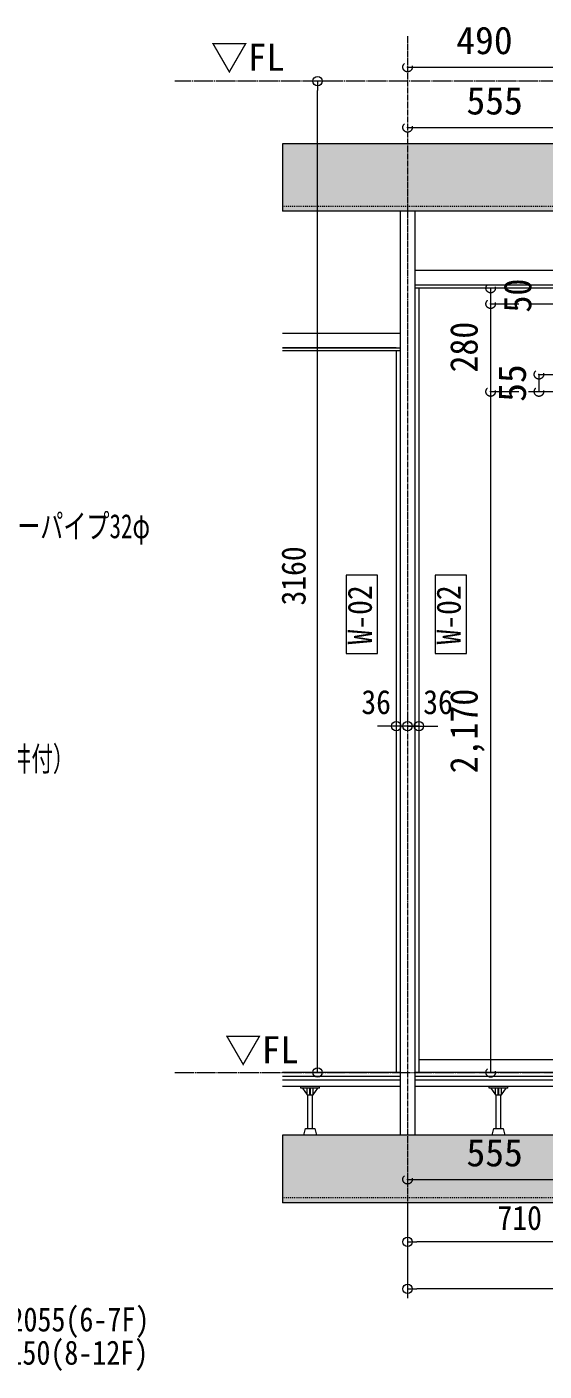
# Model space of a CAD drawing. Units: millimetres at full size, sheet at 1:30. Extents: x -17796 to 21385, y -23279 to 7734.
# Drawn here: x -7477 to -5830, y -3815 to 469 of the extents above; entities that cross this region are included whole.
import ezdxf
from ezdxf.enums import TextEntityAlignment as Align

# ---------------------------------------------------------------- set-up
doc = ezdxf.new("R2010")
doc.units = ezdxf.units.MM
doc.header["$LTSCALE"] = 30
doc.header["$PDMODE"] = 32
doc.header["$PDSIZE"] = 30
for name, pattern in [('DASHED2', [3, 2, -1]), ('DASHED3', [4, 3, -1]), ('USER4', [0.78, 0.6, -0.06, 0.06, -0.06]), ('USER7', [0.2, 0.1, -0.1]), ('USER9', [2.3, 2, -0.1, 0.1, -0.1])]:
    doc.linetypes.add(name, pattern=pattern)
for name, color, linetype, lineweight in [('0-1_(W)電灯', 253, 'Continuous', 18), ('0-B_0_6P', 54, 'USER4', 18), ('0-C_0_4P', 4, 'Continuous', 18), ('0-D_破線', 30, 'Continuous', 18), ('0-E_遮音材', 254, 'Continuous', 18), ('1-0_掃き出しﾏｰｸ', 253, 'USER7', 18), ('1-B_仕上線(間仕切壁', 4, 'USER7', 18), ('1-F_衛生陶器・住設', 2, 'USER9', 18), ('2-2_', 7, 'Continuous', 18), ('2-A_', 6, 'Continuous', 18), ('3-B_仕上線（タイル・', 7, 'Continuous', 18), ('4-4_', 9, 'Continuous', 18), ('6-6_床スリーブ', 4, 'Continuous', 9), ('7-C_B2', 1, 'Continuous', 18), ('E-8_緑点線', 7, 'DASHED2', 9)]:
    doc.layers.add(name, color=color, linetype=linetype, lineweight=lineweight)
doc.layers.add('7-B_外構\u3000参照', color=4, linetype='Continuous')
doc.styles.add('ＭＳ ゴシック', font='')
doc.styles.get('ＭＳ ゴシック').set_extended_font_data('MS Gothic')

msp = doc.modelspace()

# ---------------------------------------------------------------- linework, layer by layer
at = {"layer": '0-B_0_6P'}
msp.add_line((-6265.12, 439.95), (-6265.12, -3583.7), dxfattribs=at)
at = {"layer": '0-C_0_4P'}
for p, q in [((-4020.12, -363.6), (-6241.62, -363.6)), ((-4020.12, -354.1), (-6229.12, -354.1)), ((-6229.12, -363.6), (-6229.12, -2863.6)), ((-6301.12, -554.1), (-6663.36, -554.1)), ((-6288.62, -563.6), (-6663.36, -563.6)), ((-6301.12, -563.6), (-6301.12, -2863.6)), ((-3664.12, -2823.6), (-6229.12, -2823.6)), ((-6288.62, -2863.6), (-6663.36, -2863.6)), ((-3664.12, -2863.6), (-6241.62, -2863.6))]:
    msp.add_line(p, q, dxfattribs=at)
at = {"layer": '0-D_破線'}
for p, q in [((-6288.62, -118.6), (-6288.62, -3063.6)), ((-6241.62, -118.6), (-6241.62, -3063.6)), ((-4020.12, -307.1), (-6241.62, -307.1)), ((-4020.12, -354.1), (-6241.62, -354.1)), ((-6663.36, -507.1), (-6288.62, -507.1)), ((-6663.36, -554.1), (-6288.62, -554.1))]:
    msp.add_line(p, q, dxfattribs=at)
at = {"layer": '0-E_遮音材'}
for p, q in [((-6663.36, 96.4), (-6663.36, -118.6)), ((-6663.36, -3063.6), (-6663.36, -3278.6))]:
    msp.add_line(p, q, dxfattribs=at)
for points in [[(-2904.52, 96.4), (-2904.52, -118.6), (-6663.36, 96.4), (-6663.36, -118.6)], [(-2904.52, -3063.6), (-2904.52, -3278.6), (-6663.36, -3063.6), (-6663.36, -3278.6)]]:
    msp.add_solid(points, dxfattribs=at)
at = {"layer": '1-0_掃き出しﾏｰｸ', "color": 7, "linetype": 'Continuous'}
for p, q in [((-2904.52, 96.4), (-6663.36, 96.4)), ((-2914.19, 96.4), (-6663.36, 96.4)), ((-2904.52, -3063.6), (-6663.36, -3063.6)), ((-4020.12, -3278.6), (-6663.36, -3278.6))]:
    msp.add_line(p, q, dxfattribs=at)
msp.add_lwpolyline([(-3505.12, -1003.6), (-4020.12, -1003.6), (-4020.12, -118.6), (-6663.36, -118.6)], dxfattribs=at)
at = {"layer": '1-B_仕上線(間仕切壁'}
for p, q in [((-4020.12, -103.6), (-6663.36, -103.6)), ((-4020.12, -3263.6), (-6663.36, -3263.6))]:
    msp.add_line(p, q, dxfattribs=at)
at = {"layer": '1-F_衛生陶器・住設'}
for p, q in [((1878.67, 296.4), (-7005.42, 296.4)), ((-7005.42, -2863.6), (1844.09, -2863.6))]:
    msp.add_line(p, q, dxfattribs=at)
at = {"layer": '2-2_', "color": 171}
for p, q in [((-6301.12, -1727.19), (-6301.12, -1742.03)), ((-6265.12, -1727.19), (-6265.12, -1742.03)), ((-6265.12, -1727.19), (-6265.12, -1742.03)), ((-6229.12, -1727.19), (-6229.12, -1742.03)), ((-6331.12, -1759.53), (-6361.12, -1759.53)), ((-6295.12, -1759.53), (-6325.12, -1759.53)), ((-6265.12, -1759.53), (-6301.12, -1759.53)), ((-6229.12, -1759.53), (-6265.12, -1759.53)), ((-6235.12, -1759.53), (-6205.12, -1759.53)), ((-6199.12, -1759.53), (-6169.12, -1759.53))]:
    msp.add_line(p, q, dxfattribs=at)
at = {"layer": '2-2_'}
for p, q in [((-6301.12, -1759.53), (-6331.12, -1759.53)), ((-6265.12, -1759.53), (-6295.12, -1759.53)), ((-6265.12, -1759.53), (-6235.12, -1759.53)), ((-6229.12, -1759.53), (-6199.12, -1759.53))]:
    msp.add_line(p, q, dxfattribs=at)
for centre in [(-6301.12, -1759.53), (-6265.12, -1759.53), (-6265.12, -1759.53), (-6229.12, -1759.53)]:
    msp.add_circle(centre, 15, dxfattribs=at)
at = {"layer": '2-A_'}
for p, q in [((-6288.62, -2908.6), (-6663.36, -2908.6)), ((-6604.82, -2913.6), (-6604.82, -2908.6)), ((-6545.82, -2913.6), (-6604.82, -2913.6)), ((-6584.82, -2934.6), (-6584.82, -2913.6)), ((-6576.32, -2934.6), (-6576.32, -2913.6)), ((-6574.32, -2934.6), (-6574.32, -2913.6)), ((-6565.82, -2934.6), (-6565.82, -2913.6)), ((-3670.12, -2908.6), (-6241.62, -2908.6)), ((-6004.82, -2913.6), (-6004.82, -2908.6)), ((-5945.82, -2913.6), (-6004.82, -2913.6)), ((-5984.82, -2934.6), (-5984.82, -2913.6)), ((-5976.32, -2934.6), (-5976.32, -2913.6)), ((-5974.32, -2934.6), (-5974.32, -2913.6)), ((-5965.82, -2934.6), (-5965.82, -2913.6)), ((-6582.82, -3042.6), (-6582.82, -2934.6)), ((-6567.82, -3042.6), (-6567.82, -2934.6)), ((-5982.82, -3042.6), (-5982.82, -2934.6)), ((-5967.82, -3042.6), (-5967.82, -2934.6))]:
    msp.add_line(p, q, dxfattribs=at)
for points in [[(-6545.82, -2913.6), (-6545.82, -2908.6), (-6604.82, -2908.6)], [(-5945.82, -2913.6), (-5945.82, -2908.6), (-6004.82, -2908.6)]]:
    msp.add_lwpolyline(points, dxfattribs=at)
for points in [[(-6550.82, -2913.6), (-6599.82, -2913.6), (-6584.82, -2934.6), (-6565.82, -2934.6)], [(-5950.82, -2913.6), (-5999.82, -2913.6), (-5984.82, -2934.6), (-5965.82, -2934.6)], [(-6555.32, -3063.6), (-6595.32, -3063.6), (-6590.32, -3042.6), (-6560.32, -3042.6)], [(-5955.32, -3063.6), (-5995.32, -3063.6), (-5990.32, -3042.6), (-5960.32, -3042.6)]]:
    msp.add_lwpolyline(points, close=True, dxfattribs=at)
at = {"layer": '3-B_仕上線（タイル・'}
for p, q in [((-6551.31, 296.4), (-6551.31, 266.4)), ((-6551.31, -2863.6), (-6551.31, -2833.6)), ((-6265.12, -3403.6), (-6235.12, -3403.6)), ((-6265.12, -3553.6), (-6235.12, -3553.6))]:
    msp.add_line(p, q, dxfattribs=at)
at = {"layer": '3-B_仕上線（タイル・', "color": 6}
for p, q in [((-6551.31, -2833.6), (-6551.31, 266.4)), ((-6531.31, 296.4), (-6533.81, 296.4)), ((-6531.31, -2863.6), (-6533.81, -2863.6)), ((-6265.12, -3298.6), (-6265.12, -3421.1)), ((-6265.12, -3298.6), (-6265.12, -3571.1)), ((-5585.12, -3403.6), (-6235.12, -3403.6)), ((-3625.12, -3553.6), (-6235.12, -3553.6))]:
    msp.add_line(p, q, dxfattribs=at)
at = {"layer": '3-B_仕上線（タイル・'}
for centre in [(-6551.31, 296.4), (-6551.31, -2863.6), (-6265.12, -3403.6), (-6265.12, -3553.6)]:
    msp.add_circle(centre, 15, dxfattribs=at)
at = {"layer": '4-4_', "color": 2}
for points in [[(-6360.41, -1528.31), (-6360.41, -1278.31), (-6460.41, -1278.31), (-6460.41, -1528.31)], [(-6077.63, -1528.31), (-6077.63, -1278.31), (-6177.63, -1278.31), (-6177.63, -1528.31)]]:
    msp.add_lwpolyline(points, close=True, dxfattribs=at)
at = {"layer": '6-6_床スリーブ', "color": 5}
for p, q in [((-6000.56, -363.6), (-6000.56, -413.6)), ((-6000.56, -413.6), (-6000.56, -693.47)), ((-6000.56, -693.47), (-6000.56, -2863.6))]:
    msp.add_line(p, q, dxfattribs=at)
at = {"layer": '7-C_B2'}
for p, q in [((-6288.62, -2876.6), (-6663.36, -2876.6)), ((-6288.62, -2888.6), (-6663.36, -2888.6)), ((-3670.12, -2876.6), (-6241.62, -2876.6)), ((-3670.12, -2888.6), (-6241.62, -2888.6))]:
    msp.add_line(p, q, dxfattribs=at)
at = {"layer": 'E-8_緑点線', "color": 5, "linetype": 'Continuous'}
for p, q in [((-6265.12, 340.95), (-5775.12, 340.95)), ((-6265.12, 148.7), (-5710.12, 148.7)), ((-5846.82, -638.47), (-5846.82, -693.47)), ((-6265.12, -3204.21), (-5710.12, -3204.21))]:
    msp.add_line(p, q, dxfattribs=at)
at = {"layer": 'E-8_緑点線', "color": 5, "linetype": 'DASHED3'}
for p, q in [((-6000.56, -413.6), (-4985.13, -413.6)), ((-5846.82, -638.47), (-5710.12, -638.47)), ((-6000.56, -693.47), (-5775.12, -693.47))]:
    msp.add_line(p, q, dxfattribs=at)
at = {"layer": 'E-8_緑点線', "color": 5}
for p in [(-6265.12, 340.95), (-6265.12, 148.7), (-6000.56, -363.6), (-6000.56, -413.6), (-5846.82, -638.47), (-6000.56, -693.47), (-5846.82, -693.47), (-6000.56, -2863.6), (-6265.12, -3204.21)]:
    msp.add_point(p, dxfattribs=at)

# ---------------------------------------------------------------- texts
at = {"layer": '0-1_(W)電灯', "color": 94, "style": 'ＭＳ ゴシック'}
for s, width, p in [('上部SUSハンガーパイプ32φ', 0.7, (-7985.14, -1183.66)), ('ピクチャーレール（天井付）', 0.65, (-8213, -1925.39))]:
    msp.add_text(s, height=76.97, dxfattribs=dict(at, width=width)).set_placement(p, align=Align.BOTTOM_LEFT)
at = {"layer": '0-1_(W)電灯', "color": 9, "style": 'ＭＳ ゴシック', "width": 0.85}
for s, p in [('梁下CH=2055(6-7F)', (-7844.06, -3712.16)), ('梁下CH=2150(8-12F)', (-7891.93, -3818.04))]:
    msp.add_text(s, height=76.97, dxfattribs=at).set_placement(p, align=Align.BOTTOM_LEFT)
at = {"layer": '2-2_', "color": 9, "style": 'ＭＳ ゴシック', "width": 0.9}
for p in [(-6412.11, -1744.33), (-6215.16, -1744.33)]:
    msp.add_text('36', height=76.98, dxfattribs=at).set_placement(p, align=Align.BOTTOM_LEFT)
at = {"layer": '3-B_仕上線（タイル・', "color": 9, "style": 'ＭＳ ゴシック', "width": 0.9}
msp.add_text('3160', height=76.98, rotation=90, dxfattribs=at).set_placement((-6566.5, -1375.03), align=Align.BOTTOM_LEFT)
msp.add_text('710', height=76.98, dxfattribs=at).set_placement((-5978.69, -3388.41), align=Align.BOTTOM_LEFT)
at = {"layer": '4-4_', "color": 2, "style": 'ＭＳ ゴシック', "width": 0.9}
for p in [(-6355.61, -1499.31), (-6072.83, -1499.31)]:
    msp.add_text('W-02', height=76.97, rotation=90, dxfattribs=at).set_placement(p, align=Align.BOTTOM_LEFT)
at = {"layer": '7-B_外構\u3000参照', "style": 'ＭＳ ゴシック'}
for p in [(-6891.4, 303.27), (-6847.33, -2860.41)]:
    msp.add_text('▽FL', height=86.59, dxfattribs=at).set_placement(p, align=Align.BOTTOM_LEFT)
at = {"layer": 'E-8_緑点線', "color": 5, "style": 'ＭＳ ゴシック'}
for s, p in [('490', (-6110.12, 355.95)), ('555', (-6077.62, 163.7)), ('555', (-6077.62, -3189.21))]:
    msp.add_text(s, height=87.98, dxfattribs=at).set_placement(p, align=Align.BOTTOM_LEFT)
at = {"layer": 'E-8_緑点線', "color": 5, "style": 'ＭＳ ゴシック', "width": 0.9}
for s, p in [('50', (-5844.66, -441.1)), ('280', (-6015.56, -632.28)), ('2,170', (-6015.56, -1909.78))]:
    msp.add_text(s, height=87.98, rotation=90, dxfattribs=at).set_placement(p, align=Align.BOTTOM_LEFT)
at = {"layer": 'E-8_緑点線', "color": 5, "style": 'ＭＳ ゴシック'}
msp.add_text('55', height=87.98, rotation=90, dxfattribs=at).set_placement((-5861.82, -725.97), align=Align.BOTTOM_LEFT)

doc.saveas('drawing.dxf')
